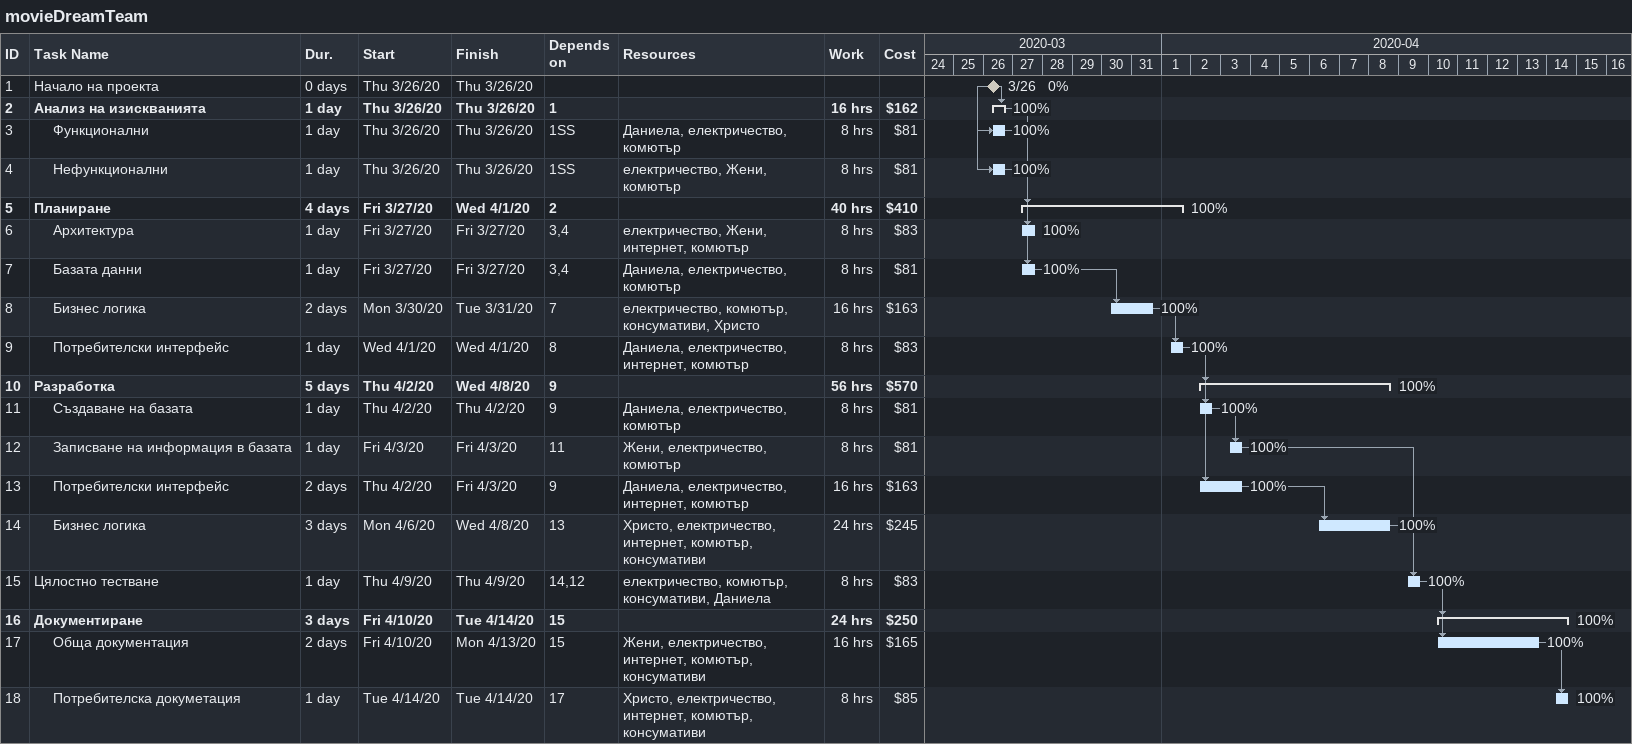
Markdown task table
movieDreamTeam

| ID | Level | Task | Duration | Start | Finish | Predecessors | Resources | % complete | Work (h) | Cost ($) |
|---|---|---|---|---|---|---|---|---|---|---|
| 1 | 1 | Начало на проекта | 0d | 2020-03-26 | 2020-03-26 |  |  | 0 |  |  |
| 2 | 1 | **Анализ на изискванията** | 1d | 2020-03-26 | 2020-03-26 | 1 |  | 100 | 16 | 162 |
| 3 | 2 | Функционални | 1d | 2020-03-26 | 2020-03-26 | 1SS | Даниела, електричество, комютър | 100 | 8 | 81 |
| 4 | 2 | Нефункционални | 1d | 2020-03-26 | 2020-03-26 | 1SS | електричество, Жени, комютър | 100 | 8 | 81 |
| 5 | 1 | **Планиране** | 4d | 2020-03-27 | 2020-04-01 | 2 |  | 100 | 40 | 410 |
| 6 | 2 | Архитектура | 1d | 2020-03-27 | 2020-03-27 | 3, 4 | електричество, Жени, интернет, комютър | 100 | 8 | 83 |
| 7 | 2 | Базата данни | 1d | 2020-03-27 | 2020-03-27 | 3, 4 | Даниела, електричество, комютър | 100 | 8 | 81 |
| 8 | 2 | Бизнес логика | 2d | 2020-03-30 | 2020-03-31 | 7 | електричество, комютър, консумативи, Христо | 100 | 16 | 163 |
| 9 | 2 | Потребителски интерфейс | 1d | 2020-04-01 | 2020-04-01 | 8 | Даниела, електричество, интернет, комютър | 100 | 8 | 83 |
| 10 | 1 | **Разработка** | 5d | 2020-04-02 | 2020-04-08 | 9 |  | 100 | 56 | 570 |
| 11 | 2 | Създаване на базата | 1d | 2020-04-02 | 2020-04-02 | 9 | Даниела, електричество, комютър | 100 | 8 | 81 |
| 12 | 2 | Записване на информация в базата | 1d | 2020-04-03 | 2020-04-03 | 11 | Жени, електричество, комютър | 100 | 8 | 81 |
| 13 | 2 | Потребителски интерфейс | 2d | 2020-04-02 | 2020-04-03 | 9 | Даниела, електричество, интернет, комютър | 100 | 16 | 163 |
| 14 | 2 | Бизнес логика | 3d | 2020-04-06 | 2020-04-08 | 13 | Христо, електричество, интернет, комютър, консумативи | 100 | 24 | 245 |
| 15 | 1 | Цялостно тестване | 1d | 2020-04-09 | 2020-04-09 | 14, 12 | електричество, комютър, консумативи, Даниела | 100 | 8 | 83 |
| 16 | 1 | **Документиране** | 3d | 2020-04-10 | 2020-04-14 | 15 |  | 100 | 24 | 250 |
| 17 | 2 | Обща документация | 2d | 2020-04-10 | 2020-04-13 | 15 | Жени, електричество, интернет, комютър, консумативи | 100 | 16 | 165 |
| 18 | 2 | Потребителска докуметация | 1d | 2020-04-14 | 2020-04-14 | 17 | Христо, електричество, интернет, комютър, консумативи | 100 | 8 | 85 |
